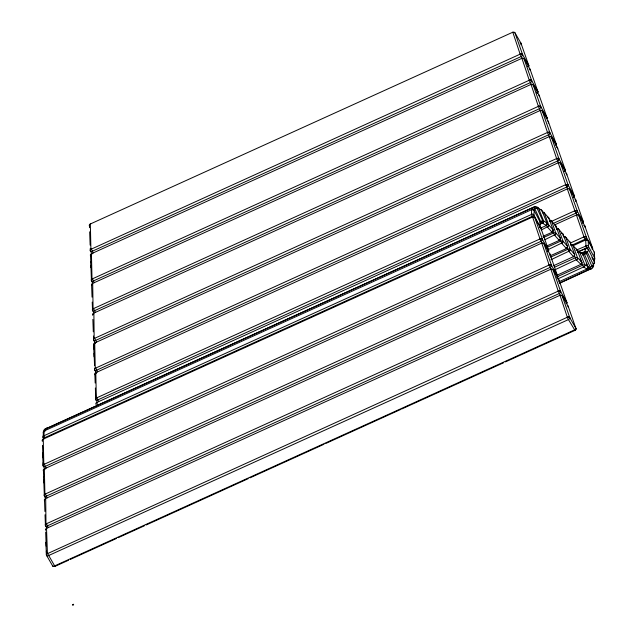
<?xml version="1.0" encoding="UTF-8"?>
<svg xmlns="http://www.w3.org/2000/svg" width="637" height="637" viewBox="0 0 637 637"><rect width="100%" height="100%" fill="white"/><g stroke="black" fill="none" stroke-linecap="round" stroke-linejoin="round"><path stroke-width="0.96" d="M43.117 437.07L43.746 439.164M43.165 436.321L43.356 433.311A1.879 1.776 3.7 0 1 44.224 430.938L44.494 430.986M592.076 266.807L592.529 267.317L592.744 266.728M593.365 264.57L593.525 264.029M55.045 566.58L47.417 553.242L46.509 528.057L46.883 528.36M563.689 236.383L563.61 236.622A1.879 1.648 -41.3 0 1 565.863 237.426L570.338 242.522L574.574 254.322A1.879 0.852 -19.7 0 1 574.248 255.294M540.471 223.746L541.792 222.727M570.84 244.552L570.752 244.759A1.879 1.688 -43.6 0 1 573.029 245.595L577.281 250.062L581.748 262.118A1.879 0.764 -20.3 0 1 581.39 263.009M535.956 207.304L536.099 207.24A1.879 1.792 -54.9 0 1 538.464 208.156L541.928 210.584L547.024 223.205A1.879 0.478 -22 0 1 546.857 223.659M554.891 234.75L544.707 239.767M562.057 242.904L548.258 249.561M569.223 251.058L550.917 259.761M547.748 226.645L541.179 230.029M46.804 428.263L535.064 206.643M576.66 259.538L554.739 269.865M90.908 249.441L90.35 223.667L90.725 223.961M91.999 279.181L91.433 253.407L91.927 253.876M93.082 308.921L92.699 283.21M94.172 338.669L93.878 313.054M95.255 368.409L94.698 342.634L95.184 343.112M43.81 464.604L43.252 438.829L43.627 439.124M96.346 398.157L95.781 372.382L96.394 373.059M44.901 494.344L44.335 468.569L44.948 469.246M45.983 524.092L45.697 498.476M47.074 553.832L567.352 317.242A1.879 1.585 -19.3 0 1 569.812 317.767L575.84 328.214A1.879 1.569 -10.4 0 1 574.956 330.364L567.718 318.365L559.995 295.265M542.835 222.807L539.85 224.455M584.065 266.736L557.598 279.022M43.531 435.947L531.911 214.263M547.963 226.668L547.494 227.154L552.183 232.346L552.12 231.701M555.106 234.766L554.636 235.26L559.334 240.483L559.27 239.846M562.272 242.92L561.802 243.414L566.508 248.637L566.436 248M569.438 251.074L568.968 251.567L573.674 256.791L573.611 256.154M44.367 429.577L534.363 206.802A1.879 1.855 61.1 0 1 536.832 207.75L542.676 220.553A1.879 1.855 61.1 0 1 541.769 223.03L542.047 222.735M90.749 249.378L520.142 54.169A1.879 1.585 -19.3 0 1 522.611 54.702L528.63 65.141A1.879 1.569 -10.4 0 1 528.479 66.726A1.879 1.585 -19.3 0 0 528.614 65.062L520.986 43.236L514.983 32.877A1.879 0.987 -30.1 0 0 513.685 32.519M91.832 279.117L529.259 80.27A1.879 1.585 -19.3 0 1 531.728 80.803L537.755 91.242A1.879 1.569 -10.4 0 1 537.278 93.145A1.879 1.585 -19.3 0 0 537.732 91.155L530.103 69.329L524.1 58.97A1.879 0.987 -30.1 0 0 523.319 58.556M92.922 308.865L538.376 106.371A1.879 1.585 -19.3 0 1 540.845 106.897L546.872 117.343A1.879 1.569 -10.4 0 1 546.944 118.538M94.005 338.605L547.494 132.464A1.879 1.585 -19.3 0 1 549.962 132.998L555.99 143.436A1.879 1.569 -10.4 0 1 555.838 145.013M95.096 368.345L556.619 158.565A1.879 1.585 -19.3 0 1 559.079 159.091L565.107 169.538A1.879 1.569 -10.4 0 1 564.629 171.441A1.879 1.585 -19.3 0 0 565.083 169.45L557.455 147.625L551.459 137.266A1.879 0.987 -30.1 0 0 550.679 136.844M96.179 398.093L565.736 184.658A1.879 1.585 -19.3 0 1 568.204 185.192L574.224 195.631A1.879 1.569 -10.4 0 1 573.746 197.534M43.65 464.54L539.993 238.947A1.879 1.585 -19.3 0 1 542.461 239.48L548.489 249.919A1.879 1.569 -10.4 0 1 548.011 251.822A1.879 1.585 -19.3 0 0 548.465 249.831L540.837 228.006L534.833 217.647A1.879 0.987 -30.1 0 0 533.543 217.297M44.733 494.28L549.11 265.048A1.879 1.585 -19.3 0 1 551.578 265.573L557.606 276.02A1.879 1.569 -10.4 0 1 557.128 277.923A1.879 1.585 -19.3 0 0 557.582 275.932L549.954 254.107L543.95 243.748A1.879 0.987 -30.1 0 0 542.923 243.342M45.824 524.028L558.227 291.141A1.879 1.585 -19.3 0 1 560.695 291.674L566.723 302.113A1.879 1.569 -10.4 0 1 566.572 303.698A1.879 1.585 -19.3 0 0 566.699 302.034L559.071 280.2L553.067 269.849A1.879 0.987 -30.1 0 0 552.04 269.443M46.907 553.768L47.417 553.242A1.879 1.537 -2.1 0 0 46.517 555.305L46.533 555.392A1.879 0.987 -30.1 0 0 48.404 555.639L568.331 319.639A1.879 0.987 -30.1 0 0 569.836 317.855L562.192 295.942A1.879 0.987 -30.1 0 0 561.412 295.52M576.875 259.546L576.405 260.023L580.848 264.204M589.583 269.228L559.469 283.059M591.669 268.559L559.788 283.17M543.035 222.783L542.557 223.229L541.816 222.106M46.565 428.375L47.305 428.47M584.256 266.704C582.473 267.651 582.274 262.301 581.191 261.656M43.396 435.931L43.937 435.453L44.224 430.938L532.229 209.422M44.479 429.529L46.899 428.072A1.879 1.855 61.1 0 0 45.928 429.115M541.769 223.03L542.238 222.655M563.944 236.351L563.387 236.486M589.758 269.148L589.018 269.355L587.561 266.497M591.853 268.472L589.257 269.539A1.879 1.855 71.6 0 0 590.173 267.062L584.392 254.227A1.879 1.855 71.6 0 0 582.393 253.136M540.319 223.73L539.818 224.113A1.879 1.855 61.1 0 0 540.232 223.85M573.34 197.781L573.897 197.55M571.102 244.512L570.553 245.046M593.995 261.52L594.401 261.6L593.469 264.841A1.879 1.823 16 0 1 592.593 267.261L593.111 266.927M586.167 239.711L573.021 245.747M587.545 268.774L559.039 281.745M593.78 260.302L594.313 260.023M592.004 266.513L586.51 253.518A1.879 1.855 71.6 0 0 584.049 252.57L582.282 253.16M585.562 253.598C587.306 253.63 589.727 248.693 587.569 249.171M591.654 266.035L593.469 264.841L587.378 252.395A1.879 1.823 16 0 0 584.877 251.504L581.263 253.144M540.049 221.963L542.366 220.681M585.913 253.821L586.526 253.518L582.417 255.087M546.546 225.41L540.598 228.118M44.717 437.659L43.937 435.453A1.879 1.776 3.7 0 0 43.069 437.826A1.879 0.526 -27.1 0 0 44.717 437.659L532.19 216.389A1.879 0.526 -27.1 0 0 533.917 215.019L534.204 210.513A1.879 1.776 3.7 0 0 531.696 209.669L532.142 209.955M551.363 221.421L574.853 210.759A1.879 1.585 -19.3 0 1 577.321 211.293L583.341 221.732A1.879 1.569 -10.4 0 1 583.189 223.308M553.25 223.412L575.84 213.156A1.879 0.987 -30.1 0 0 577.337 211.373L569.693 189.46A1.879 0.987 -30.1 0 0 569.144 189.062M554.596 224.901L576.342 215.027A1.879 1.585 -19.3 0 1 578.81 215.561L584.814 225.92L592.466 247.833A1.879 1.569 -10.4 0 1 592.314 249.409M542.939 236.319L552.542 232.075M543.544 237.513L553.473 233.007A1.879 0.852 -19.7 0 1 555.759 232.919L560.241 238.015A1.879 0.852 -19.7 0 1 560.313 238.461M546.474 246.089L559.692 240.213M547.103 247.307L560.64 241.16A1.879 0.852 -19.7 0 1 562.925 241.073L567.408 246.169A1.879 0.852 -19.7 0 1 567.336 246.877M570.497 242.976L583.97 236.86A1.879 1.585 -19.3 0 1 586.438 237.386L592.442 247.745A1.879 1.585 -19.3 0 1 592.299 249.37M572.376 244.958L584.957 239.257A1.879 0.987 -30.1 0 0 586.462 237.474L578.81 215.561A1.879 0.987 -30.1 0 0 578.03 215.139M550.034 255.883L566.858 248.366M550.655 257.101L567.806 249.314A1.879 0.852 -19.7 0 1 570.091 249.226L574.574 254.322A1.879 1.648 -41.3 0 1 573.451 256.663L553.585 265.677M576.055 250.214L586.51 245.818M578.587 251.543L586.358 248.072M579.622 251.281L586.844 248A1.879 0.701 -28.1 0 0 588.492 246.471L588.166 240.778A1.879 0.701 -28.1 0 0 587.64 240.468M582.242 253.391L584.75 252.419M554.477 267.245L575.243 257.826A1.879 0.764 -20.3 0 1 577.496 257.651L581.748 262.118A1.879 1.688 -43.6 0 1 580.649 264.49L557.184 275.144M557.375 276.665L582.648 265.191A1.879 0.406 -22.4 0 1 584.766 264.673L588.015 266.577A1.879 1.807 -59.6 0 1 587.027 269.037L583.779 267.134A1.879 1.807 -59.6 0 0 584.766 264.673L579.535 251.965A1.879 1.807 -59.6 0 0 577.608 250.89M586.398 268.742L592.299 266.354A1.879 1.855 71.6 0 1 591.383 268.83L591.415 268.551M55.021 566.365L68.565 560.218M70.365 559.397L116.404 538.504M118.211 537.684L144.384 525.804M146.191 524.984L228.333 487.695M229.232 487.289L248.191 478.682M249.999 477.861L324.01 444.268M325.818 443.448L400.737 409.44M401.644 409.026L503.644 362.732M505.452 361.912L575.514 330.133M536.219 208.004L536.848 207.734L532.938 209.732L532.373 207.981L532.858 207.845M587.37 268.886L587.051 268.408M44.128 431.599L44.033 431.623A1.879 1.855 61.1 0 1 44.94 429.155L45.466 431.002M586.311 239.743L585.658 240.006L585.984 245.707L586.844 248M532.365 209.438L531.696 209.669L531.401 214.183L532.19 216.389M546.379 225.53L542.557 223.229A1.879 1.792 -54.9 0 0 543.568 220.776L538.464 208.156A1.879 0.478 -22 0 0 536.768 208.41M586.486 248.064L585.809 248.271L584.877 251.504L585.355 253.152M581.215 264.323L580.649 264.49L581.055 264.466M574.025 256.52L573.451 256.663L573.865 256.671M534.953 206.691L534.363 206.802L534.777 207.2M584.647 252.467L584.049 252.57L584.479 253.008M581.103 252.833L580.387 252.937L581.016 252.929M540.272 209.573L539.563 209.669L540.192 209.677M582.369 253.223L582.138 253.327M72.921 605.126L72.777 604.545M575.402 330.324L574.956 330.364A1.879 1.585 -19.3 0 0 575.816 328.127L568.196 306.301L562.192 295.942A1.879 1.585 -19.3 0 0 559.724 295.417L46.509 528.368A1.879 1.537 -2.1 0 0 45.506 530.199M552.375 232.226L551.961 232.218A1.879 1.648 -41.4 0 0 553.083 229.877L548.839 218.061L544.372 212.997A1.879 1.648 -41.4 0 0 542.573 212.041M559.533 240.364L559.111 240.356A1.879 1.648 -41.3 0 0 560.241 238.015L556.005 226.215L551.531 221.119A1.879 1.648 -41.3 0 0 550.193 220.139M566.699 248.518L566.285 248.51A1.879 1.648 -41.3 0 0 567.408 246.169L563.172 234.368L558.697 229.272A1.879 1.648 -41.3 0 0 556.897 228.317M585.363 251.543L585.14 251.671M512.785 32.192L520.142 54.169L520.708 54.344M521.91 58.293L529.259 80.27L529.825 80.445M531.027 84.387L538.376 106.371L538.95 106.538M540.144 110.488L547.494 132.464L548.067 132.639M549.261 136.589L556.619 158.565L557.184 158.732M558.482 162.825L558.108 162.523L565.736 184.658L566.301 184.834M567.599 188.918L567.233 188.624L574.853 210.759L575.418 210.935M576.724 215.019L576.35 214.717L583.97 236.86L584.535 237.028M532.548 216.867L539.993 238.947L540.566 239.122M541.761 243.071L549.11 265.048L549.683 265.215M550.878 269.164L558.227 291.141L558.8 291.316M567.726 317.592L567.352 317.242L567.917 317.417M532.628 207.949L532.413 207.885A1.879 1.855 61.1 0 1 534.881 208.825L540.725 221.636A1.879 1.855 61.1 0 1 540.558 223.499M531.704 214.406L531.401 214.183A1.879 1.776 3.7 0 1 533.917 215.019L540.072 227.059A1.879 1.776 3.7 0 1 540.224 227.505M586.311 245.978L585.984 245.707A1.879 1.72 -3.3 0 1 588.492 246.471L594.647 258.001A1.879 1.72 -3.3 0 1 594.186 260.047M522.125 58.293L520.142 54.169L520.517 54.527M531.25 84.395L529.259 80.27L529.634 80.62M540.367 110.488L538.376 106.371L538.751 106.721M549.484 136.589L547.494 132.464L547.868 132.815M558.601 162.69L556.619 158.565L556.993 158.916M567.718 188.783L565.736 184.658L566.11 185.017M576.835 214.884L574.853 210.759L575.227 211.11M585.626 240.404L583.97 236.86L584.344 237.211M541.983 243.071L539.993 238.947L540.367 239.297M551.101 269.164L549.11 265.048L549.484 265.398M560.218 295.265L558.227 291.141L558.601 291.491M97.142 402.281L96.991 405.753M586.319 248.725L585.865 248.215A1.879 1.823 16 0 1 588.309 249.163L594.401 261.6A1.879 1.823 16 0 1 593.931 263.774M586.223 240.412L585.658 240.006A1.879 1.72 -3.3 0 1 588.166 240.778L594.321 252.3L594.647 258.001A1.879 0.701 -28.1 0 1 592.999 259.522L591.972 257.603M93.241 252.977L91.258 248.852A1.879 1.537 -2.1 0 0 90.358 250.906L90.366 250.994A1.879 0.987 -30.1 0 0 92.238 251.249L521.13 56.566A1.879 0.987 -30.1 0 0 522.635 54.79L514.983 32.877A1.879 1.585 -19.3 0 0 512.514 32.344L90.343 223.977A1.879 1.537 -2.1 0 0 89.451 226.031L89.506 227.688M92.039 253.876L90.358 250.906L90.263 248.422M94.332 282.717L92.341 278.592A1.879 1.537 -2.1 0 0 91.441 280.654L92.453 282.47M92.445 282.374L91.441 280.654L90.9 265.725M95.415 312.456L93.432 308.34A1.879 1.537 -2.1 0 0 92.532 310.394L93.543 312.21M96.505 342.204L94.515 338.08A1.879 1.537 -2.1 0 0 93.615 340.134L93.631 340.23A1.879 0.987 -30.1 0 0 95.502 340.477L548.481 134.861A1.879 0.987 -30.1 0 0 549.986 133.077L542.334 111.172A1.879 0.987 -30.1 0 0 541.784 110.766M95.295 343.104L93.615 340.134L93.464 335.994M97.588 371.944L95.606 367.82A1.879 1.537 -2.1 0 0 94.706 369.882L96.386 372.844M94.706 369.882L96.37 372.756M98.679 401.692L96.689 397.568A1.879 1.537 -2.1 0 0 95.789 399.622L95.805 399.718A1.879 0.987 -30.1 0 0 97.676 399.964L566.723 187.055A1.879 0.987 -30.1 0 0 568.22 185.279L560.576 163.367A1.879 0.987 -30.1 0 0 559.549 162.961M96.8 401.437L95.789 399.622L95.367 388.013M46.143 468.139L44.16 464.015A1.879 1.537 -2.1 0 0 43.26 466.069L43.268 466.165A1.879 0.987 -30.1 0 0 45.139 466.411L540.98 241.343A1.879 0.987 -30.1 0 0 542.485 239.56L534.833 217.647A1.879 1.585 -19.3 0 0 532.365 217.121L43.244 439.14A1.879 1.537 -2.1 0 0 42.353 441.194A1.879 0.987 -30.1 0 1 42.368 441.011M44.94 469.039L43.26 466.069L43.141 462.757M47.234 497.879L45.243 493.755A1.879 1.537 -2.1 0 0 44.343 495.817L45.354 497.632M43.77 480.059L44.343 495.817L45.346 497.545M48.316 527.627L46.334 523.503A1.879 1.537 -2.1 0 0 45.434 525.557L45.442 525.652A1.879 0.987 -30.1 0 0 47.313 525.899L559.214 293.538A1.879 0.987 -30.1 0 0 560.719 291.762L553.067 269.849A1.879 1.585 -19.3 0 0 550.607 269.316L45.418 498.628A1.879 1.537 -2.1 0 0 44.526 500.682L44.916 511.463M46.445 527.372L45.434 525.557L45.036 514.776M575.84 328.214A1.879 0.987 -30.1 0 1 574.335 329.998L54.408 565.998A1.879 0.987 -30.1 0 1 52.537 565.752L46.517 555.305L46.366 551.156M586.279 263.638L587.242 265.78M580.028 258.829L580.904 260.947M574.502 255.819L576.405 260.023A1.879 1.688 -43.6 0 0 577.496 257.651L573.029 245.595A1.879 0.764 -20.3 0 0 571.238 245.587M567.105 247.347L568.968 251.567A1.879 1.648 -41.3 0 0 570.091 249.226L565.863 237.426A1.879 0.852 -19.7 0 0 564.032 237.338M559.939 239.193L561.802 243.414A1.879 1.648 -41.3 0 0 562.925 241.073L558.697 229.272A1.879 0.852 -19.7 0 0 556.412 229.36M552.773 231.04L554.636 235.26A1.879 1.648 -41.3 0 0 555.759 232.919L551.531 221.119A1.879 0.852 -19.7 0 0 549.245 221.206M73.629 604.768L73.43 604.21L73.597 604.824M72.69 605.039L72.769 604.624M568.204 185.192L568.22 185.279A1.879 1.569 -10.4 0 0 565.736 184.658M94.714 369.97A1.879 0.987 -30.1 0 0 96.585 370.216L557.598 160.962A1.879 0.987 -30.1 0 0 559.103 159.178L551.459 137.266A1.879 1.585 -19.3 0 0 548.99 136.74L94.69 342.945A1.879 1.537 -2.1 0 0 93.798 345.007L93.95 349.148M92.23 302.105L92.532 310.394A1.879 0.987 -30.1 0 0 94.411 310.737L539.364 108.768A1.879 0.987 -30.1 0 0 540.869 106.984L533.217 85.071A1.879 0.987 -30.1 0 0 532.19 84.665M91.457 280.742A1.879 0.987 -30.1 0 0 93.328 280.989L530.247 82.667A1.879 0.987 -30.1 0 0 531.752 80.883L524.1 58.97A1.879 1.585 -19.3 0 0 521.631 58.445L91.433 253.717A1.879 1.537 -2.1 0 0 90.534 255.771L90.78 262.404M522.611 54.702L522.635 54.79A1.879 1.569 -10.4 0 0 520.142 54.169M44.359 495.904A1.879 0.987 -30.1 0 0 46.23 496.151L550.097 267.444A1.879 0.987 -30.1 0 0 551.602 265.661L543.95 243.748A1.879 1.585 -19.3 0 0 541.49 243.215L44.335 468.88A1.879 1.537 -2.1 0 0 43.435 470.942L43.65 476.747M546.076 225.1L546.02 225.657A1.879 1.792 -54.9 0 0 547.024 223.205L543.568 220.776A1.879 0.478 -22 0 0 542.318 220.88M52.537 565.752L52.521 565.656A1.879 1.537 -2.1 0 0 54.065 566.516M43.085 465.289L42.631 453.05M46.35 554.524L45.888 542.286M89.658 231.836L90.143 245.102M91.951 284.715A1.879 0.987 -30.1 0 0 91.624 285.519L92.046 297.129M92.859 319.408L93.313 331.845M94.101 353.296L94.555 365.734M95.216 373.943A1.879 0.987 -30.1 0 0 94.881 374.747L95.184 383.036M90.589 261.417L90.812 267.636M93.615 344.306L94.077 356.863M42.504 445.343L42.958 457.78M45.673 532.086L46.19 546.18M43.491 476.58L43.714 482.798M541.761 211.038A1.879 0.478 -22 0 0 541.928 210.584A1.879 1.792 -54.9 0 0 540.017 209.525M555.99 143.436A1.879 0.987 -30.1 0 1 555.305 144.703M547.494 132.464A1.879 1.569 -10.4 0 1 549.986 133.077M555.83 144.973A1.879 1.585 -19.3 0 0 555.966 143.357L548.338 121.524L542.334 111.172A1.879 1.585 -19.3 0 0 539.873 110.639L93.607 313.205A1.879 1.537 -2.1 0 0 92.707 315.259M547.677 121.11A1.879 0.987 -30.1 0 1 548.338 121.524A1.879 1.585 -19.3 0 1 548.202 123.148M93.042 314.455A1.879 0.987 -30.1 0 1 93.225 314.256M592.466 247.833A1.879 0.987 -30.1 0 1 592.099 248.772M583.97 236.86A1.879 1.569 -10.4 0 1 586.462 237.474M583.787 225.514A1.879 0.987 -30.1 0 1 584.814 225.92A1.879 1.585 -19.3 0 1 584.893 227.146M562.845 235.34A1.879 0.852 -19.7 0 0 563.172 234.368A1.879 1.648 -41.3 0 0 561.38 233.413M528.63 65.141A1.879 0.987 -30.1 0 1 527.563 66.694M519.959 42.822A1.879 0.987 -30.1 0 1 520.986 43.236A1.879 1.585 -19.3 0 1 520.843 44.853M89.451 226.031A1.879 0.987 -30.1 0 1 89.53 225.649M567.352 317.242A1.879 1.569 -10.4 0 1 569.836 317.855M567.161 305.895A1.879 0.987 -30.1 0 1 568.196 306.301A1.879 1.585 -19.3 0 1 568.268 307.528M45.944 529.626A1.879 0.987 -30.1 0 1 46.127 529.419M565.107 169.538A1.879 0.987 -30.1 0 1 564.032 171.082M556.619 158.565A1.879 1.569 -10.4 0 1 559.103 159.178M556.427 147.219A1.879 0.987 -30.1 0 1 557.455 147.625A1.879 1.585 -19.3 0 1 557.534 148.851M93.798 345.007A1.879 0.987 -30.1 0 1 93.981 344.41M587.545 267.182A1.879 0.406 -22.4 0 0 588.015 266.577L582.775 253.86L579.535 251.965A1.879 0.406 -22.4 0 0 577.409 252.475M582.584 254.267A1.879 0.406 -22.4 0 0 582.775 253.86A1.879 1.807 -59.6 0 0 580.848 252.793M548.489 249.919A1.879 0.987 -30.1 0 1 547.804 251.185M539.993 238.947A1.879 1.569 -10.4 0 1 542.485 239.56M539.81 227.6A1.879 0.987 -30.1 0 1 540.837 228.006A1.879 1.585 -19.3 0 1 541.012 228.81M555.679 227.186A1.879 0.852 -19.7 0 0 556.005 226.215A1.879 1.648 -41.3 0 0 555.114 225.323M537.755 91.242A1.879 0.987 -30.1 0 1 536.68 92.787M529.259 80.27A1.879 1.569 -10.4 0 1 531.752 80.883M529.076 68.923A1.879 0.987 -30.1 0 1 530.103 69.329A1.879 1.585 -19.3 0 1 530.183 70.556M90.534 255.771A1.879 0.987 -30.1 0 1 90.717 255.182M91.266 254.569A1.879 0.987 -30.1 0 1 91.513 254.386M594.074 252.029A1.879 0.701 -28.1 0 1 594.321 252.3A1.879 1.72 -3.3 0 1 593.859 254.354M43.356 433.311A1.879 0.526 -27.1 0 1 43.603 432.905M533.392 210.369A1.879 0.526 -27.1 0 1 534.204 210.513L540.359 222.544L540.072 227.059A1.879 0.526 -27.1 0 1 539.826 227.465M539.897 222.345A1.879 0.526 -27.1 0 1 540.359 222.544A1.879 1.776 3.7 0 1 539.905 224.662M574.224 195.631A1.879 0.987 -30.1 0 1 573.539 196.897M573.738 197.51A1.879 1.585 -19.3 0 0 574.2 195.551L566.58 173.718L560.576 163.367A1.879 1.585 -19.3 0 0 558.108 162.833L95.781 372.693A1.879 1.537 -2.1 0 0 94.881 374.747M565.919 173.304A1.879 0.987 -30.1 0 1 566.58 173.718A1.879 1.585 -19.3 0 1 566.651 174.944M576.366 249.147A1.879 1.688 -43.6 0 1 577.281 250.062A1.879 0.764 -20.3 0 1 577.186 250.707M557.606 276.02A1.879 0.987 -30.1 0 1 556.921 277.278M549.11 265.048A1.879 1.569 -10.4 0 1 551.602 265.661M549.293 253.693A1.879 0.987 -30.1 0 1 549.954 254.107A1.879 1.585 -19.3 0 1 550.034 255.333M43.435 470.942A1.879 0.987 -30.1 0 1 43.619 470.345M548.768 218.762A1.879 0.852 -19.8 0 0 548.839 218.061A1.879 1.648 -41.4 0 0 547.509 217.082M542.549 212.917A1.879 0.852 -19.8 0 1 544.372 212.997L548.616 224.813L553.083 229.877A1.879 0.852 -19.8 0 1 552.757 230.849M546.872 117.343A1.879 0.987 -30.1 0 1 546.188 118.601M538.376 106.371A1.879 1.569 -10.4 0 1 540.869 106.984M546.928 118.482A1.879 1.585 -19.3 0 0 546.849 117.256L539.221 95.431L533.217 85.071A1.879 1.585 -19.3 0 0 530.756 84.538L92.516 283.457A1.879 1.537 -2.1 0 0 91.624 285.519M538.56 95.017A1.879 0.987 -30.1 0 1 539.221 95.431A1.879 1.585 -19.3 0 1 539.3 96.657M583.341 221.732A1.879 0.987 -30.1 0 1 582.664 222.99M574.853 210.759A1.879 1.569 -10.4 0 1 577.337 211.373M583.181 223.268A1.879 1.585 -19.3 0 0 583.325 221.644L575.697 199.819L569.693 189.46A1.879 1.585 -19.3 0 0 567.225 188.934L96.864 402.433A1.879 1.537 -2.1 0 0 95.869 404.264M575.036 199.405A1.879 0.987 -30.1 0 1 575.697 199.819A1.879 1.585 -19.3 0 1 575.553 201.443M570.41 242.968A1.879 0.852 -19.7 0 0 570.338 242.522A1.879 1.648 -41.3 0 0 569.008 241.542M566.723 302.113A1.879 0.987 -30.1 0 1 566.038 303.379M558.235 291.141A1.879 1.569 -10.4 0 1 560.719 291.762M558.41 279.786A1.879 0.987 -30.1 0 1 559.071 280.2A1.879 1.585 -19.3 0 1 558.936 281.825M44.526 500.682A1.879 0.987 -30.1 0 1 44.853 499.878M575.529 329.934L574.956 330.364L575.537 329.942M547.494 227.154L546.331 224.909A1.879 0.852 -19.8 0 1 548.616 224.813A1.879 1.648 -41.4 0 1 547.494 227.154"/></g></svg>
